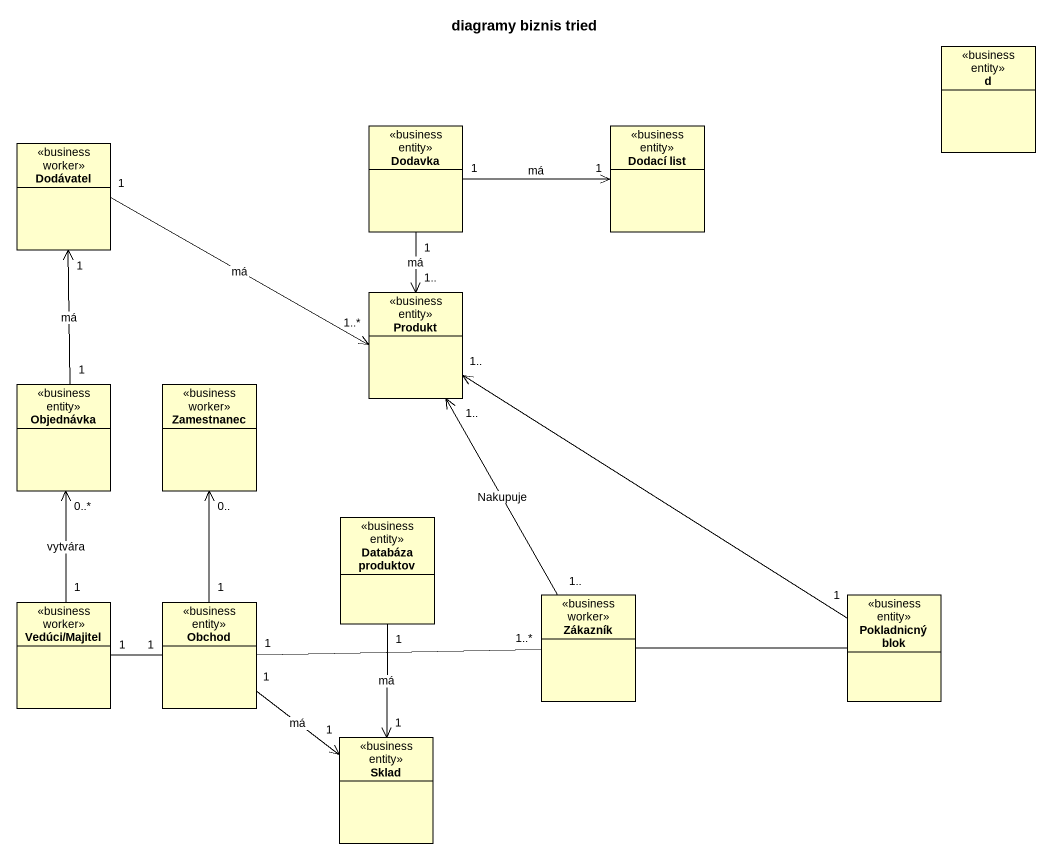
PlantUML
@startuml
title diagramy biznis tried
hide circle
hide empty members
class d <<business entity>>
class Dodavka <<business entity>>
class "Dodací list" as Dodací_list <<business entity>>
class Dodávatel <<business worker>>
class Produkt <<business entity>>
class Objednávka <<business entity>>
class Zamestnanec <<business worker>>
class "Databáza produktov" as Databáza_produktov <<business entity>>
class "Vedúci/Majitel" as Vedúci_Majitel <<business worker>>
class Obchod <<business entity>>
class Zákazník <<business worker>>
class "Pokladnicný blok" as Pokladnicný_blok <<business entity>>
class Sklad <<business entity>>
Dodavka "1" --> "1.." Produkt : má
Dodací_list "1" <-left- "1" Dodavka : má
Dodávatel "1" -right-> "1..*" Produkt : má
Objednávka "1" -up-> "1" Dodávatel : má
Objednávka "0..*" <-- "1" Vedúci_Majitel : vytvára
Databáza_produktov "1" --> "1" Sklad : má
Obchod "1" -up-> "0.." Zamestnanec
Obchod "1" -left- "1" Vedúci_Majitel
Obchod "1" -right- "1..*" Zákazník
Obchod "1" --> "1" Sklad : má
Zákazník "1.." -up-> "1.." Produkt : Nakupuje
Pokladnicný_blok "1" -up-> "1.." Produkt
Pokladnicný_blok -left- Zákazník
@enduml
